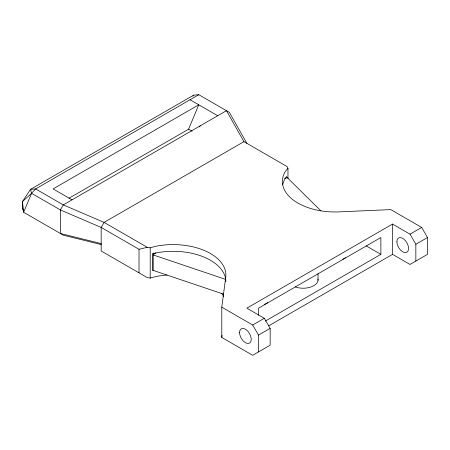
<?xml version="1.0" encoding="UTF-8"?>
<svg xmlns="http://www.w3.org/2000/svg" width="450" height="450" viewBox="0 0 450 450"><rect width="100%" height="100%" fill="white"/><g stroke="black" fill="none" stroke-linecap="round" stroke-linejoin="round"><path stroke-width="0.67" d="M415.845 261.084L415.845 244.26L410.017 234.169L392.535 224.072L246.853 308.183L264.336 318.279L270.163 328.371L270.163 345.195L252.681 355.286L221.794 337.455L221.794 307.176L225.551 278.539A52.796 30.482 0 0 0 155.537 246.324L150.204 247.815L147.268 247.32L104.085 222.39L63.292 204.896L35.612 188.916L30.51 189.338L22.5 201.532L22.5 208.26L23.631 212.282L63.292 235.176L101.362 244.597M221.794 337.455L222.064 335.407M198.776 94.714L193.68 95.136L30.51 189.338L31.567 193.309L23.631 212.282L22.5 201.532L31.567 193.309L35.612 188.916L198.776 94.714L229.371 112.376L246.853 143.331M68.996 198.242L188.578 129.201L198.776 104.805L53.094 188.916L72.034 199.851M192.915 96.294L193.68 95.136M101.171 243.591L60.379 233.494L60.379 209.942L63.292 204.896L226.457 110.694L243.939 141.649L287.111 166.573L287.972 168.278L285.384 171.354A52.796 30.482 0 0 0 341.19 211.776L390.786 209.61L421.673 227.441L427.5 237.532L427.5 254.357L410.017 264.448L392.535 254.357L268.706 325.845M199.339 126.872L200.233 125.837M153.849 270.343L152.724 270.658L152.724 253.839L153.793 252.984M223.65 294.182L153.152 270.388L153.152 254.914L155.824 252.782M243.939 141.649L104.085 222.39L101.171 227.441L101.171 250.987L147.263 277.599L150.204 278.094L155.537 276.604A52.796 30.482 0 0 1 167.079 275.062M221.794 307.176L252.681 325.007L264.336 318.279M410.017 234.169L421.673 227.441M265.202 321.142L380.88 254.357L380.88 237.532L258.508 308.183L258.508 315.191M258.508 351.923L258.508 335.098L270.163 328.371M415.845 244.26L427.5 237.532M284.602 178.611L287.168 177.542L320.94 210.893M152.724 253.839L155.537 253.052A52.796 30.482 0 0 1 225.883 281.16M31.567 193.309L60.379 209.942L101.171 227.441L139.016 249.289L147.268 247.32M153.152 254.914L225.647 279.382M190.035 99.759L217.716 115.74M188.578 129.201L192.077 131.22M366.294 245.931L380.88 254.357M252.681 325.007L258.508 335.098M22.5 208.26L23.147 209.385M392.535 224.072L392.535 254.357M318.021 273.656L318.021 280.384M287.972 168.278L287.972 178.599M286.751 177.857L286.751 176.456L285.384 178.082A52.796 30.482 0 0 0 282.724 184.748M225.551 278.539L225.551 281.233M150.204 247.815L150.204 278.094M139.016 249.289L139.016 272.841M267.677 302.518A10.198 5.889 0 0 1 264.617 304.284M318.032 279.051A14.828 8.561 0 0 1 310.815 287.032A14.828 8.561 0 0 1 295.223 286.869M345.465 257.715A10.198 5.889 0 0 1 344.514 258.351M343.986 258.632A10.198 5.889 0 0 1 342.821 259.138M221.513 293.186A52.796 30.482 0 0 1 223.616 296.488M396.906 241.74A8.241 4.759 60 0 0 405.647 252.613A8.241 4.759 60 0 0 405.647 240.958A8.241 4.759 60 0 0 396.906 241.74M239.569 332.578A8.241 4.759 60 0 0 248.31 343.451A8.241 4.759 60 0 0 248.31 331.796A8.241 4.759 60 0 0 239.569 332.578"/></g></svg>
